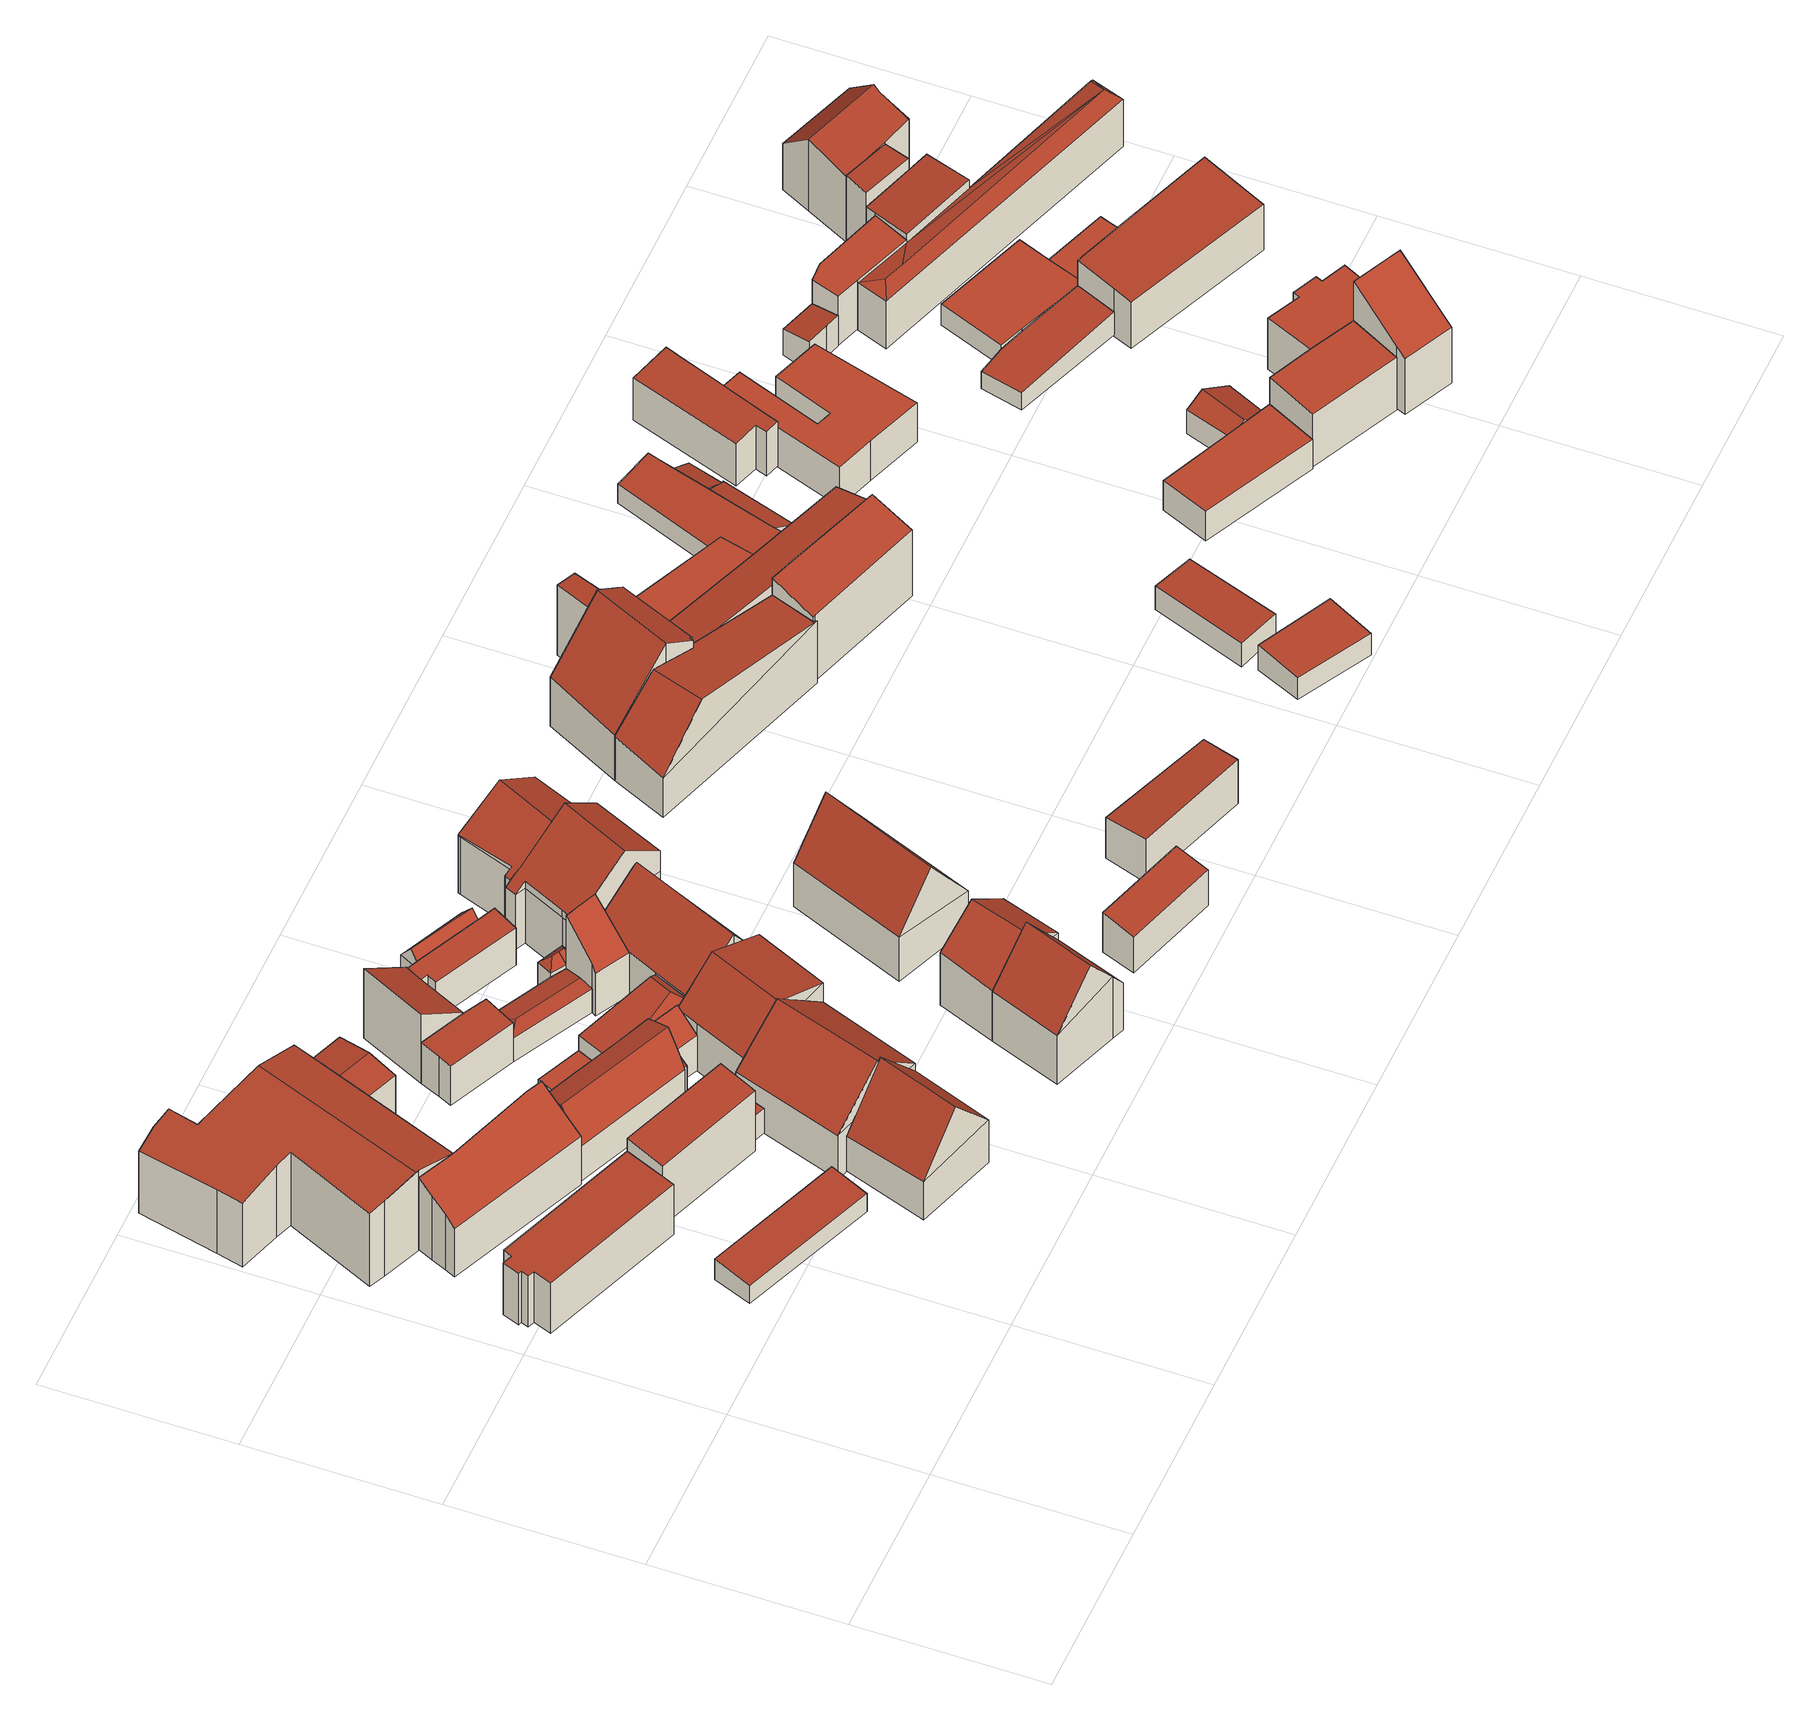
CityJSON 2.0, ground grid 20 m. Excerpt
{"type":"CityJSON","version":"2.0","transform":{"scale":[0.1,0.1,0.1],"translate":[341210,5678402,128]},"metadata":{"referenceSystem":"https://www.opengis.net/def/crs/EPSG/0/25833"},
"CityObjects":{
"building1":{"type":"Building","attributes":{"Dachtyp_tdc":"tdcPolyFlatRoof","Gemeindeschluessel":14729160,"Dachneigung":2.87,"QualitaetDacherkennung":69,"Geometrietyp2DReferenz":"3000","function":"31001_9998","roofType":"2100","measuredHeight":7.03},"geometry":[{"type":"MultiSurface","lod":"2","boundaries":[[[0,1,2,3]],[[1,4,5,2]],[[4,6,7,5]],[[6,8,9,7]],[[8,10,11,9]],[[10,12,13,11]],[[12,14,15,13]],[[14,16,17,15]],[[16,18,19,17]],[[18,20,21,19]],[[20,0,3,21]],[[20,18,16,14,12,10,8,6,4,1,0]],[[3,2,5,7,9,11,13,15,17,19,21]]],"semantics":{"surfaces":[{"type":"WallSurface"},{"type":"RoofSurface"},{"type":"GroundSurface"}],"values":[0,0,0,0,0,0,0,0,0,0,0,1,2]}}]},
"building2":{"type":"Building","attributes":{"Dachtyp_tdc":"tdcPolyFlatRoof","Gemeindeschluessel":14729160,"Dachneigung":5.65,"QualitaetDacherkennung":68,"Geometrietyp2DReferenz":"3000","function":"31001_9998","roofType":"2100","measuredHeight":2.81},"geometry":[{"type":"MultiSurface","lod":"2","boundaries":[[[22,23,24,25]],[[23,26,27,24]],[[26,28,29,27]],[[28,22,25,29]],[[28,26,23,22]],[[25,24,27,29]]],"semantics":{"surfaces":[{"type":"WallSurface"},{"type":"RoofSurface"},{"type":"GroundSurface"}],"values":[0,0,0,0,1,2]}}]},
"building3":{"type":"Building","attributes":{"Dachtyp_tdc":"tdcPolyFlatRoof","Gemeindeschluessel":14729160,"Dachneigung":34.44,"QualitaetDacherkennung":52,"Geometrietyp2DReferenz":"3000","function":"31001_9998","roofType":"2100","measuredHeight":10.09},"geometry":[{"type":"MultiSurface","lod":"2","boundaries":[[[30,31,32,33]],[[31,34,35,32]],[[34,36,37,35]],[[36,38,39,37]],[[38,40,41,39]],[[40,42,43,41]],[[42,44,45,43]],[[44,46,47,45]],[[46,30,33,47]],[[46,44,42,40,38,36,34,31,30]],[[33,32,35,37,39,41,43,45,47]]],"semantics":{"surfaces":[{"type":"WallSurface"},{"type":"RoofSurface"},{"type":"GroundSurface"}],"values":[0,0,0,0,0,0,0,0,0,1,2]}}]},
"building4":{"type":"Building","attributes":{"Dachtyp_tdc":"tdcFreeFormRoof","Gemeindeschluessel":14729160,"Dachneigung":10.55,"QualitaetDacherkennung":59,"Geometrietyp2DReferenz":"3000","function":"31001_9998","roofType":"5000","measuredHeight":10.9},"geometry":[{"type":"MultiSurface","lod":"2","boundaries":[[[48,40,49,50]],[[40,51,52,49]],[[51,53,54,52]],[[53,55,56,54]],[[55,57,58,56]],[[57,59,60,58]],[[59,61,62,60]],[[61,63,64,62]],[[63,65,66,64]],[[65,67,68,66]],[[67,69,70,68]],[[69,71,72,70]],[[71,73,74,72]],[[73,75,76,74]],[[75,48,50,76]],[[48,75,73,77,78,51,40]],[[78,77,71,69,67,65,63,61,59,57,55,53]],[[73,71,77]],[[53,51,78]],[[50,49,52,54,56,58,60,62,64,66,68,70,72,74,76]]],"semantics":{"surfaces":[{"type":"WallSurface"},{"type":"RoofSurface"},{"type":"GroundSurface"}],"values":[0,0,0,0,0,0,0,0,0,0,0,0,0,0,0,1,1,0,0,2]}}]},
"building5":{"type":"Building","attributes":{"Dachtyp_tdc":"tdcPolyFlatRoof","Gemeindeschluessel":14729160,"Dachneigung":7.62,"QualitaetDacherkennung":65,"Geometrietyp2DReferenz":"3000","function":"31001_9998","roofType":"2100","measuredHeight":8.66},"geometry":[{"type":"MultiSurface","lod":"2","boundaries":[[[79,80,81,82]],[[80,83,84,81]],[[83,85,86,84]],[[85,87,88,86]],[[87,79,82,88]],[[87,85,83,80,79]],[[82,81,84,86,88]]],"semantics":{"surfaces":[{"type":"WallSurface"},{"type":"RoofSurface"},{"type":"GroundSurface"}],"values":[0,0,0,0,0,1,2]}}]},
"building6":{"type":"Building","attributes":{"Dachtyp_tdc":"tdcGableRoof","Gemeindeschluessel":14729160,"Dachneigung":54,"QualitaetDacherkennung":78,"Geometrietyp2DReferenz":"3000","function":"31001_9998","roofType":"3100","measuredHeight":11.44},"geometry":[{"type":"MultiSurface","lod":"2","boundaries":[[[89,90,91,92]],[[90,93,94,91]],[[93,95,96,94]],[[95,89,92,96]],[[93,90,97]],[[89,95,98]],[[90,89,98,97]],[[95,93,97,98]],[[92,91,94,96]]],"semantics":{"surfaces":[{"type":"WallSurface"},{"type":"RoofSurface"},{"type":"GroundSurface"}],"values":[0,0,0,0,0,0,1,1,2]}}]},
"building7":{"type":"Building","attributes":{"Dachtyp_tdc":"tdcGableRoof","Gemeindeschluessel":14729160,"Dachneigung":10.15,"QualitaetDacherkennung":61,"Geometrietyp2DReferenz":"3000","function":"31001_9998","roofType":"3100","measuredHeight":7.17},"geometry":[{"type":"MultiSurface","lod":"2","boundaries":[[[99,100,101,102]],[[100,103,104,101]],[[103,105,106,104]],[[105,99,102,106]],[[103,100,107]],[[99,105,108]],[[100,99,108,107]],[[105,103,107,108]],[[102,101,104,106]]],"semantics":{"surfaces":[{"type":"WallSurface"},{"type":"RoofSurface"},{"type":"GroundSurface"}],"values":[0,0,0,0,0,0,1,1,2]}}]},
"building8":{"type":"Building","attributes":{"Dachtyp_tdc":"tdcGableRoof","Gemeindeschluessel":14729160,"Dachneigung":61.66,"QualitaetDacherkennung":21,"Geometrietyp2DReferenz":"3000","function":"31001_9998","roofType":"3100","measuredHeight":8.8},"geometry":[{"type":"MultiSurface","lod":"2","boundaries":[[[109,110,111,47]],[[110,112,45,111]],[[112,113,114,45]],[[113,115,116,114]],[[115,117,118,116]],[[117,119,120,118]],[[119,121,122,120]],[[121,123,124,122]],[[123,109,47,124]],[[119,117,115,113,112,110]],[[110,109,123,121,119]],[[47,111,45,114,116,118,120,122,124]]],"semantics":{"surfaces":[{"type":"WallSurface"},{"type":"RoofSurface"},{"type":"GroundSurface"}],"values":[0,0,0,0,0,0,0,0,0,1,1,2]}}]},
"building9":{"type":"Building","attributes":{"Dachtyp_tdc":"tdcPolyFlatRoof","Gemeindeschluessel":14729160,"Dachneigung":0,"QualitaetDacherkennung":5,"Geometrietyp2DReferenz":"3000","function":"31001_9998","roofType":"1000","measuredHeight":3.36},"geometry":[{"type":"MultiSurface","lod":"2","boundaries":[[[125,126,127,128]],[[126,129,130,127]],[[129,131,132,130]],[[131,125,128,132]],[[131,129,126,125]],[[128,127,130,132]]],"semantics":{"surfaces":[{"type":"WallSurface"},{"type":"RoofSurface"},{"type":"GroundSurface"}],"values":[0,0,0,0,1,2]}}]},
"building10":{"type":"Building","attributes":{"Dachtyp_tdc":"tdcPolyFlatRoof","Gemeindeschluessel":14729160,"Dachneigung":0,"QualitaetDacherkennung":69,"Geometrietyp2DReferenz":"3000","function":"31001_9998","roofType":"1000","measuredHeight":2.91},"geometry":[{"type":"MultiSurface","lod":"2","boundaries":[[[133,134,135,136]],[[134,137,138,135]],[[137,139,140,138]],[[139,133,136,140]],[[139,137,134,133]],[[136,135,138,140]]],"semantics":{"surfaces":[{"type":"WallSurface"},{"type":"RoofSurface"},{"type":"GroundSurface"}],"values":[0,0,0,0,1,2]}}]},
"building11":{"type":"Building","attributes":{"Dachtyp_tdc":"tdcFreeFormRoof","Gemeindeschluessel":14729160,"Dachneigung":43.93,"QualitaetDacherkennung":37,"Geometrietyp2DReferenz":"3000","function":"31001_9998","roofType":"5000","measuredHeight":11.31},"geometry":[{"type":"MultiSurface","lod":"2","boundaries":[[[141,142,143,144]],[[142,145,146,143]],[[145,147,148,146]],[[147,149,150,148]],[[149,141,144,150]],[[151,152,145,142,141]],[[149,147,152,151]],[[147,145,152]],[[141,149,151]],[[144,143,146,148,150]]],"semantics":{"surfaces":[{"type":"WallSurface"},{"type":"RoofSurface"},{"type":"GroundSurface"}],"values":[0,0,0,0,0,1,1,0,0,2]}}]},
"building12":{"type":"Building","attributes":{"Dachtyp_tdc":"tdcPolyFlatRoof","Gemeindeschluessel":14729160,"Dachneigung":4.94,"QualitaetDacherkennung":60,"Geometrietyp2DReferenz":"3000","function":"31001_9998","roofType":"2100","measuredHeight":5.59},"geometry":[{"type":"MultiSurface","lod":"2","boundaries":[[[153,154,155,156]],[[154,157,158,155]],[[157,159,160,158]],[[159,161,162,160]],[[161,163,164,162]],[[163,153,156,164]],[[163,161,159,157,154,153]],[[156,155,158,160,162,164]]],"semantics":{"surfaces":[{"type":"WallSurface"},{"type":"RoofSurface"},{"type":"GroundSurface"}],"values":[0,0,0,0,0,0,1,2]}}]},
"building13":{"type":"Building","attributes":{"Dachtyp_tdc":"tdcPolyFlatRoof","Gemeindeschluessel":14729160,"Dachneigung":38.3,"QualitaetDacherkennung":46,"Geometrietyp2DReferenz":"3000","function":"31001_9998","roofType":"2100","measuredHeight":6.81},"geometry":[{"type":"MultiSurface","lod":"2","boundaries":[[[165,166,167,168]],[[166,169,170,167]],[[169,171,172,170]],[[171,173,174,172]],[[173,175,176,174]],[[175,177,178,176]],[[177,165,168,178]],[[177,175,173,171,169,166,165]],[[168,167,170,172,174,176,178]]],"semantics":{"surfaces":[{"type":"WallSurface"},{"type":"RoofSurface"},{"type":"GroundSurface"}],"values":[0,0,0,0,0,0,0,1,2]}}]},
"building14":{"type":"Building","attributes":{"Dachtyp_tdc":"tdcPolyFlatRoof","Gemeindeschluessel":14729160,"Dachneigung":34.9,"QualitaetDacherkennung":80,"Geometrietyp2DReferenz":"3000","function":"31001_9998","roofType":"2100","measuredHeight":9.37},"geometry":[{"type":"MultiSurface","lod":"2","boundaries":[[[179,180,158,160]],[[180,181,182,158]],[[181,183,184,182]],[[183,185,186,184]],[[185,179,160,186]],[[185,183,181,180,179]],[[160,158,182,184,186]]],"semantics":{"surfaces":[{"type":"WallSurface"},{"type":"RoofSurface"},{"type":"GroundSurface"}],"values":[0,0,0,0,0,1,2]}}]},
"building15":{"type":"Building","attributes":{"Dachtyp_tdc":"tdcFreeFormRoof","Gemeindeschluessel":14729160,"Dachneigung":10.07,"QualitaetDacherkennung":34,"Geometrietyp2DReferenz":"3000","function":"31001_9998","roofType":"5000","measuredHeight":6.46},"geometry":[{"type":"MultiSurface","lod":"2","boundaries":[[[187,188,174,189]],[[188,190,135,174]],[[190,191,136,135]],[[191,192,193,136]],[[192,187,189,193]],[[194,191,195]],[[187,196,190,188]],[[196,195,191,190]],[[192,194,195,196,187]],[[192,191,194]],[[189,174,135,136,193]]],"semantics":{"surfaces":[{"type":"WallSurface"},{"type":"RoofSurface"},{"type":"GroundSurface"}],"values":[0,0,0,0,0,1,1,1,1,0,2]}}]},
"building16":{"type":"Building","attributes":{"Dachtyp_tdc":"tdcFreeFormRoof","Gemeindeschluessel":14729160,"Dachneigung":43.8,"QualitaetDacherkennung":42,"Geometrietyp2DReferenz":"3000","function":"31001_9998","roofType":"5000","measuredHeight":10.71},"geometry":[{"type":"MultiSurface","lod":"2","boundaries":[[[197,198,146,148]],[[198,199,200,146]],[[199,201,202,200]],[[201,203,204,202]],[[203,205,206,204]],[[205,197,148,206]],[[197,205,207,208]],[[208,207,203,201,199,198]],[[198,197,208]],[[205,203,207]],[[148,146,200,202,204,206]]],"semantics":{"surfaces":[{"type":"WallSurface"},{"type":"RoofSurface"},{"type":"GroundSurface"}],"values":[0,0,0,0,0,0,1,1,0,0,2]}}]},
"building17":{"type":"Building","attributes":{"Dachtyp_tdc":"tdcFreeFormRoof","Gemeindeschluessel":14729160,"Dachneigung":14.99,"QualitaetDacherkennung":51,"Geometrietyp2DReferenz":"3000","function":"31001_9998","roofType":"5000","measuredHeight":3.51},"geometry":[{"type":"MultiSurface","lod":"2","boundaries":[[[209,210,211,212]],[[210,213,164,211]],[[213,214,162,164]],[[214,215,216,162]],[[215,209,212,216]],[[217,214,218]],[[210,219,217,218,213]],[[219,209,215,214,217]],[[210,209,219]],[[214,213,218]],[[212,211,164,162,216]]],"semantics":{"surfaces":[{"type":"WallSurface"},{"type":"RoofSurface"},{"type":"GroundSurface"}],"values":[0,0,0,0,0,1,1,1,0,0,2]}}]},
"building18":{"type":"Building","attributes":{"Dachtyp_tdc":"tdcFreeFormRoof","Gemeindeschluessel":14729160,"Dachneigung":53.34,"QualitaetDacherkennung":83,"Geometrietyp2DReferenz":"3000","function":"31001_9998","roofType":"5000","measuredHeight":12.4},"geometry":[{"type":"MultiSurface","lod":"2","boundaries":[[[220,221,222,223]],[[221,224,225,222]],[[224,226,227,225]],[[226,228,229,227]],[[228,220,223,229]],[[220,228,226,230,231]],[[231,230,224,221]],[[221,220,231]],[[226,224,230]],[[223,222,225,227,229]]],"semantics":{"surfaces":[{"type":"WallSurface"},{"type":"RoofSurface"},{"type":"GroundSurface"}],"values":[0,0,0,0,0,1,1,0,0,2]}}]},
"building19":{"type":"Building","attributes":{"Dachtyp_tdc":"tdcPolyFlatRoof","Gemeindeschluessel":14729160,"Dachneigung":9.23,"QualitaetDacherkennung":71,"Geometrietyp2DReferenz":"3000","function":"31001_9998","roofType":"2100","measuredHeight":5.48},"geometry":[{"type":"MultiSurface","lod":"2","boundaries":[[[232,233,234,235]],[[233,236,237,234]],[[236,238,239,237]],[[238,240,241,239]],[[240,242,243,241]],[[242,244,245,243]],[[244,246,247,245]],[[246,232,235,247]],[[246,244,242,240,238,236,233,232]],[[235,234,237,239,241,243,245,247]]],"semantics":{"surfaces":[{"type":"WallSurface"},{"type":"RoofSurface"},{"type":"GroundSurface"}],"values":[0,0,0,0,0,0,0,0,1,2]}}]},
"building20":{"type":"Building","attributes":{"Dachtyp_tdc":"tdcPolyFlatRoof","Gemeindeschluessel":14729160,"Dachneigung":45.53,"QualitaetDacherkennung":68,"Geometrietyp2DReferenz":"3000","function":"31001_9998","roofType":"2100","measuredHeight":10.35},"geometry":[{"type":"MultiSurface","lod":"2","boundaries":[[[248,249,211,250]],[[249,251,212,211]],[[251,252,253,212]],[[252,254,255,253]],[[254,256,257,255]],[[256,248,250,257]],[[256,254,252,251,249,248]],[[250,211,212,253,255,257]]],"semantics":{"surfaces":[{"type":"WallSurface"},{"type":"RoofSurface"},{"type":"GroundSurface"}],"values":[0,0,0,0,0,0,1,2]}}]},
"building21":{"type":"Building","attributes":{"Dachtyp_tdc":"tdcFreeFormRoof","Gemeindeschluessel":14729160,"Dachneigung":43.01,"QualitaetDacherkennung":25,"Geometrietyp2DReferenz":"3000","function":"31001_9998","roofType":"5000","measuredHeight":4.27},"geometry":[{"type":"MultiSurface","lod":"2","boundaries":[[[258,259,260,261]],[[259,262,263,260]],[[262,264,265,263]],[[264,266,267,265]],[[266,258,261,267]],[[268,266,264]],[[269,270,268,264,262]],[[269,262,259]],[[270,269,259,258]],[[268,270,258,266]],[[261,260,263,265,267]]],"semantics":{"surfaces":[{"type":"WallSurface"},{"type":"RoofSurface"},{"type":"GroundSurface"}],"values":[0,0,0,0,0,1,1,1,1,1,2]}}]},
"building22":{"type":"Building","attributes":{"Dachtyp_tdc":"tdcGableRoof","Gemeindeschluessel":14729160,"Dachneigung":43.49,"QualitaetDacherkennung":60,"Geometrietyp2DReferenz":"3000","function":"31001_9998","roofType":"3100","measuredHeight":10.87},"geometry":[{"type":"MultiSurface","lod":"2","boundaries":[[[271,272,204,273]],[[272,274,275,204]],[[274,276,277,275]],[[276,278,279,277]],[[278,280,281,279]],[[280,282,283,281]],[[282,284,206,283]],[[284,271,273,206]],[[280,278,276,274,272,271]],[[271,284,282,280]],[[273,204,275,277,279,281,283,206]]],"semantics":{"surfaces":[{"type":"WallSurface"},{"type":"RoofSurface"},{"type":"GroundSurface"}],"values":[0,0,0,0,0,0,0,0,1,1,2]}}]},
"building23":{"type":"Building","attributes":{"Dachtyp_tdc":"tdcFreeFormRoof","Gemeindeschluessel":14729160,"Dachneigung":53.65,"QualitaetDacherkennung":9,"Geometrietyp2DReferenz":"3000","function":"31001_9998","roofType":"5000","measuredHeight":5.42},"geometry":[{"type":"MultiSurface","lod":"2","boundaries":[[[285,286,241,243]],[[286,287,288,241]],[[287,289,290,288]],[[289,285,243,290]],[[291,292,289,287]],[[291,287,286]],[[292,291,286,285]],[[292,285,289]],[[243,241,288,290]]],"semantics":{"surfaces":[{"type":"WallSurface"},{"type":"RoofSurface"},{"type":"GroundSurface"}],"values":[0,0,0,0,1,0,1,0,2]}}]},
"building24":{"type":"Building","attributes":{"Dachtyp_tdc":"tdcGableRoof","Gemeindeschluessel":14729160,"Dachneigung":41.77,"QualitaetDacherkennung":61,"Geometrietyp2DReferenz":"3000","function":"31001_9998","roofType":"3100","measuredHeight":10.89},"geometry":[{"type":"MultiSurface","lod":"2","boundaries":[[[293,294,227,295]],[[294,296,225,227]],[[296,297,298,225]],[[297,293,295,298]],[[296,294,299]],[[293,297,300]],[[294,293,300,299]],[[297,296,299,300]],[[295,227,225,298]]],"semantics":{"surfaces":[{"type":"WallSurface"},{"type":"RoofSurface"},{"type":"GroundSurface"}],"values":[0,0,0,0,0,0,1,1,2]}}]},
"building25":{"type":"Building","attributes":{"Dachtyp_tdc":"tdcFreeFormRoof","Gemeindeschluessel":14729160,"Dachneigung":39.78,"QualitaetDacherkennung":84,"Geometrietyp2DReferenz":"3000","function":"31001_9998","roofType":"5000","measuredHeight":13.44},"geometry":[{"type":"MultiSurface","lod":"2","boundaries":[[[301,302,303,304]],[[302,305,306,303]],[[305,307,308,306]],[[307,309,310,308]],[[309,311,312,310]],[[311,313,314,312]],[[313,315,316,314]],[[315,317,283,316]],[[317,318,279,283]],[[318,319,320,279]],[[319,301,304,320]],[[321,322,323,324,307,305,325,326,327,254,328]],[[329,321,328,330]],[[315,329,330,317]],[[317,330,328,254,318]],[[313,322,321,329,315]],[[318,254,327,319]],[[319,327,326,301]],[[301,326,325,302]],[[302,325,305]],[[307,324,309]],[[309,324,323,311]],[[311,323,322,313]],[[304,303,306,308,310,312,314,316,283,279,320]]],"semantics":{"surfaces":[{"type":"WallSurface"},{"type":"RoofSurface"},{"type":"GroundSurface"}],"values":[0,0,0,0,0,0,0,0,0,0,0,1,1,0,0,0,0,0,0,0,0,0,0,2]}}]},
"building26":{"type":"Building","attributes":{"Dachtyp_tdc":"tdcGableRoof","Gemeindeschluessel":14729160,"Dachneigung":55.57,"QualitaetDacherkennung":74,"Geometrietyp2DReferenz":"3000","function":"31001_9998","roofType":"3100","measuredHeight":12.13},"geometry":[{"type":"MultiSurface","lod":"2","boundaries":[[[331,332,333,334]],[[332,335,336,333]],[[335,337,338,336]],[[337,331,334,338]],[[335,332,339]],[[331,337,340]],[[332,331,340,339]],[[337,335,339,340]],[[334,333,336,338]]],"semantics":{"surfaces":[{"type":"WallSurface"},{"type":"RoofSurface"},{"type":"GroundSurface"}],"values":[0,0,0,0,0,0,1,1,2]}}]},
"building27":{"type":"Building","attributes":{"Dachtyp_tdc":"tdcFreeFormRoof","Gemeindeschluessel":14729160,"Dachneigung":34.55,"QualitaetDacherkennung":59,"Geometrietyp2DReferenz":"3000","function":"31001_9998","roofType":"5000","measuredHeight":11.46},"geometry":[{"type":"MultiSurface","lod":"2","boundaries":[[[341,342,343,344]],[[342,345,346,343]],[[345,347,348,346]],[[347,349,350,348]],[[349,351,316,350]],[[351,352,314,316]],[[352,353,312,314]],[[353,354,310,312]],[[354,341,344,310]],[[355,356,357,358,341,354,359,360,361]],[[362,355,361,363]],[[349,362,363,351]],[[351,363,361,360,352]],[[347,356,355,362,349]],[[352,360,359,353]],[[353,359,354]],[[342,358,357,345]],[[341,358,342]],[[345,357,356,347]],[[344,343,346,348,350,316,314,312,310]]],"semantics":{"surfaces":[{"type":"WallSurface"},{"type":"RoofSurface"},{"type":"GroundSurface"}],"values":[0,0,0,0,0,0,0,0,0,1,1,0,0,0,0,0,0,0,0,2]}}]},
"building28":{"type":"Building","attributes":{"Dachtyp_tdc":"tdcPolyFlatRoof","Gemeindeschluessel":14729160,"Dachneigung":8.09,"QualitaetDacherkennung":45,"Geometrietyp2DReferenz":"3000","function":"31001_9998","roofType":"2100","measuredHeight":5.39},"geometry":[{"type":"MultiSurface","lod":"2","boundaries":[[[364,365,366,367]],[[365,368,369,366]],[[368,370,371,369]],[[370,364,367,371]],[[370,368,365,364]],[[367,366,369,371]]],"semantics":{"surfaces":[{"type":"WallSurface"},{"type":"RoofSurface"},{"type":"GroundSurface"}],"values":[0,0,0,0,1,2]}}]},
"building29":{"type":"Building","attributes":{"Dachtyp_tdc":"tdcPolyFlatRoof","Gemeindeschluessel":14729160,"Dachneigung":5.38,"QualitaetDacherkennung":50,"Geometrietyp2DReferenz":"3000","function":"31001_9998","roofType":"2100","measuredHeight":5.89},"geometry":[{"type":"MultiSurface","lod":"2","boundaries":[[[372,373,374,375]],[[373,376,377,374]],[[376,378,379,377]],[[378,372,375,379]],[[378,376,373,372]],[[375,374,377,379]]],"semantics":{"surfaces":[{"type":"WallSurface"},{"type":"RoofSurface"},{"type":"GroundSurface"}],"values":[0,0,0,0,1,2]}}]},
"building30":{"type":"Building","attributes":{"Dachtyp_tdc":"tdcFreeFormRoof","Gemeindeschluessel":14729160,"Dachneigung":10.44,"QualitaetDacherkennung":21,"Geometrietyp2DReferenz":"3000","function":"31001_9998","roofType":"5000","measuredHeight":11.44},"geometry":[{"type":"MultiSurface","lod":"2","boundaries":[[[380,381,382,383]],[[381,384,385,382]],[[384,386,387,385]],[[386,388,389,387]],[[388,390,391,389]],[[390,392,393,391]],[[392,394,395,393]],[[394,380,383,395]],[[396,397,380,394]],[[392,390,388,386,384,381,397,396]],[[381,380,397]],[[394,392,396]],[[383,382,385,387,389,391,393,395]]],"semantics":{"surfaces":[{"type":"WallSurface"},{"type":"RoofSurface"},{"type":"GroundSurface"}],"values":[0,0,0,0,0,0,0,0,1,1,0,0,2]}}]},
"building31":{"type":"Building","attributes":{"Dachtyp_tdc":"tdcPolyFlatRoof","Gemeindeschluessel":14729160,"Dachneigung":9.11,"QualitaetDacherkennung":59,"Geometrietyp2DReferenz":"3000","function":"31001_9998","roofType":"2100","measuredHeight":9.48},"geometry":[{"type":"MultiSurface","lod":"2","boundaries":[[[398,399,400,401]],[[399,402,403,400]],[[402,404,405,403]],[[404,398,401,405]],[[404,402,399,398]],[[401,400,403,405]]],"semantics":{"surfaces":[{"type":"WallSurface"},{"type":"RoofSurface"},{"type":"GroundSurface"}],"values":[0,0,0,0,1,2]}}]},
"building32":{"type":"Building","attributes":{"Gemeindeschluessel":14729160,"Geometrietyp2DReferenz":"3000","function":"31001_9998","roofType":"9999"},"children":["building32-1","building32-2"]},
"building32-1":{"type":"BuildingPart","attributes":{"Dachtyp_tdc":"tdcFreeFormRoof","Dachneigung":49.55,"QualitaetDacherkennung":64,"Geometrietyp2DReferenz":"3000","roofType":"5000","measuredHeight":13.72},"parents":["building32"],"geometry":[{"type":"MultiSurface","lod":"2","boundaries":[[[406,407,385,408,409]],[[407,410,382,385]],[[410,411,412,382]],[[411,413,383,412]],[[413,414,415,383]],[[414,416,417,415]],[[416,418,419,417]],[[418,420,421,419]],[[420,422,423,424,421]],[[416,414,413,411]],[[411,410,407,406,422,420,418,416]],[[424,408,385,382,412,383,415,417,419,421]],[[406,409,423,422]],[[409,408,424,423]]],"semantics":{"surfaces":[{"type":"WallSurface"},{"type":"RoofSurface"},{"type":"GroundSurface"},{"type":"ClosureSurface"}],"values":[0,0,0,0,0,0,0,0,0,1,1,2,0,3]}}]},
"building32-2":{"type":"BuildingPart","attributes":{"Dachtyp_tdc":"tdcPolyFlatRoof","Dachneigung":10.17,"QualitaetDacherkennung":29,"Geometrietyp2DReferenz":"3000","roofType":"2100","measuredHeight":9.76},"parents":["building32"],"geometry":[{"type":"MultiSurface","lod":"2","boundaries":[[[425,426,427,428]],[[426,429,387,427]],[[429,409,408,387]],[[423,430,431,424]],[[430,432,433,431]],[[432,425,428,433]],[[432,430,423,409,429,426,425]],[[428,427,387,408,424,431,433]],[[423,424,408,409]]],"semantics":{"surfaces":[{"type":"WallSurface"},{"type":"RoofSurface"},{"type":"GroundSurface"},{"type":"ClosureSurface"}],"values":[0,0,0,0,0,0,1,2,3]}}]},
"building33":{"type":"Building","attributes":{"Dachtyp_tdc":"tdcPolyFlatRoof","Gemeindeschluessel":14729160,"Dachneigung":0,"QualitaetDacherkennung":32,"Geometrietyp2DReferenz":"3000","function":"31001_9998","roofType":"1000","measuredHeight":8.92},"geometry":[{"type":"MultiSurface","lod":"2","boundaries":[[[434,430,435,436]],[[430,423,437,435]],[[423,438,439,437]],[[438,434,436,439]],[[438,423,430,434]],[[436,435,437,439]]],"semantics":{"surfaces":[{"type":"WallSurface"},{"type":"RoofSurface"},{"type":"GroundSurface"}],"values":[0,0,0,0,1,2]}}]},
"building34":{"type":"Building","attributes":{"Dachtyp_tdc":"tdcPolyFlatRoof","Gemeindeschluessel":14729160,"Dachneigung":5.89,"QualitaetDacherkennung":58,"Geometrietyp2DReferenz":"3000","function":"31001_9998","roofType":"2100","measuredHeight":3.44},"geometry":[{"type":"MultiSurface","lod":"2","boundaries":[[[440,441,442,443]],[[441,444,445,442]],[[444,446,447,445]],[[446,440,443,447]],[[446,444,441,440]],[[443,442,445,447]]],"semantics":{"surfaces":[{"type":"WallSurface"},{"type":"RoofSurface"},{"type":"GroundSurface"}],"values":[0,0,0,0,1,2]}}]},
"building35":{"type":"Building","attributes":{"Dachtyp_tdc":"tdcPolyFlatRoof","Gemeindeschluessel":14729160,"Dachneigung":18.89,"QualitaetDacherkennung":72,"Geometrietyp2DReferenz":"3000","function":"31001_9998","roofType":"2100","measuredHeight":10.61},"geometry":[{"type":"MultiSurface","lod":"2","boundaries":[[[448,449,450,451]],[[449,452,453,450]],[[452,454,455,453]],[[454,456,457,455]],[[456,458,459,457]],[[458,448,451,459]],[[458,456,454,452,449,448]],[[451,450,453,455,457,459]]],"semantics":{"surfaces":[{"type":"WallSurface"},{"type":"RoofSurface"},{"type":"GroundSurface"}],"values":[0,0,0,0,0,0,1,2]}}]},
"building36":{"type":"Building","attributes":{"Dachtyp_tdc":"tdcPolyFlatRoof","Gemeindeschluessel":14729160,"Dachneigung":3.92,"QualitaetDacherkennung":86,"Geometrietyp2DReferenz":"3000","function":"31001_9998","roofType":"2100","measuredHeight":3.23},"geometry":[{"type":"MultiSurface","lod":"2","boundaries":[[[460,461,462,463]],[[461,464,465,462]],[[464,466,467,465]],[[466,460,463,467]],[[466,464,461,460]],[[463,462,465,467]]],"semantics":{"surfaces":[{"type":"WallSurface"},{"type":"RoofSurface"},{"type":"GroundSurface"}],"values":[0,0,0,0,1,2]}}]},
"building37":{"type":"Building","attributes":{"Dachtyp_tdc":"tdcPolyFlatRoof","Gemeindeschluessel":14729160,"Dachneigung":14.37,"QualitaetDacherkennung":71,"Geometrietyp2DReferenz":"3000","function":"31001_9998","roofType":"2100","measuredHeight":3.95},"geometry":[{"type":"MultiSurface","lod":"2","boundaries":[[[468,469,470,471]],[[469,472,473,470]],[[472,474,475,473]],[[474,476,477,475]],[[476,478,479,477]],[[478,480,481,479]],[[480,482,483,481]],[[482,484,485,483]],[[484,486,487,485]],[[486,488,489,487]],[[488,468,471,489]],[[488,486,484,482,480,478,476,474,472,469,468]],[[471,470,473,475,477,479,481,483,485,487,489]]],"semantics":{"surfaces":[{"type":"WallSurface"},{"type":"RoofSurface"},{"type":"GroundSurface"}],"values":[0,0,0,0,0,0,0,0,0,0,0,1,2]}}]},
"building38":{"type":"Building","attributes":{"Dachtyp_tdc":"tdcPolyFlatRoof","Gemeindeschluessel":14729160,"Dachneigung":21.25,"QualitaetDacherkennung":49,"Geometrietyp2DReferenz":"3000","function":"31001_9998","roofType":"2100","measuredHeight":3.3},"geometry":[{"type":"MultiSurface","lod":"2","boundaries":[[[490,491,492,493]],[[491,494,495,492]],[[494,496,497,495]],[[496,498,499,497]],[[498,490,493,499]],[[498,496,494,491,490]],[[493,492,495,497,499]]],"semantics":{"surfaces":[{"type":"WallSurface"},{"type":"RoofSurface"},{"type":"GroundSurface"}],"values":[0,0,0,0,0,1,2]}}]},
"building39":{"type":"Building","attributes":{"Dachtyp_tdc":"tdcPolyFlatRoof","Gemeindeschluessel":14729160,"Dachneigung":27,"QualitaetDacherkennung":75,"Geometrietyp2DReferenz":"3000","function":"31001_9998","roofType":"2100","measuredHeight":3.43},"geometry":[{"type":"MultiSurface","lod":"2","boundaries":[[[500,501,495,497]],[[501,502,503,495]],[[502,504,505,503]],[[504,500,497,505]],[[504,502,501,500]],[[497,495,503,505]]],"semantics":{"surfaces":[{"type":"WallSurface"},{"type":"RoofSurface"},{"type":"GroundSurface"}],"values":[0,0,0,0,1,2]}}]},
"building40":{"type":"Building","attributes":{"Dachtyp_tdc":"tdcPolyFlatRoof","Gemeindeschluessel":14729160,"Dachneigung":0,"QualitaetDacherkennung":77,"Geometrietyp2DReferenz":"3000","function":"31001_9998","roofType":"1000","measuredHeight":4.01},"geometry":[{"type":"MultiSurface","lod":"2","boundaries":[[[506,507,508,509]],[[507,510,511,508]],[[510,512,513,511]],[[512,514,515,513]],[[514,506,509,515]],[[514,512,510,507,506]],[[509,508,511,513,515]]],"semantics":{"surfaces":[{"type":"WallSurface"},{"type":"RoofSurface"},{"type":"GroundSurface"}],"values":[0,0,0,0,0,1,2]}}]},
"building41":{"type":"Building","attributes":{"Dachtyp_tdc":"tdcPolyFlatRoof","Gemeindeschluessel":14729160,"Dachneigung":3.37,"QualitaetDacherkennung":83,"Geometrietyp2DReferenz":"3000","function":"31001_9998","roofType":"2100","measuredHeight":5.98},"geometry":[{"type":"MultiSurface","lod":"2","boundaries":[[[516,517,518,519]],[[517,520,521,518]],[[520,522,523,521]],[[522,524,525,523]],[[524,526,527,525]],[[526,528,529,527]],[[528,530,531,529]],[[530,532,533,531]],[[532,516,519,533]],[[532,530,528,526,524,522,520,517,516]],[[519,518,521,523,525,527,529,531,533]]],"semantics":{"surfaces":[{"type":"WallSurface"},{"type":"RoofSurface"},{"type":"GroundSurface"}],"values":[0,0,0,0,0,0,0,0,0,1,2]}}]},
"building42":{"type":"Building","attributes":{"Dachtyp_tdc":"tdcPolyFlatRoof","Gemeindeschluessel":14729160,"Dachneigung":0,"QualitaetDacherkennung":64,"Geometrietyp2DReferenz":"3000","function":"31001_9998","roofType":"1000","measuredHeight":5.3},"geometry":[{"type":"MultiSurface","lod":"2","boundaries":[[[534,535,536,537]],[[535,538,539,536]],[[538,540,541,539]],[[540,542,543,541]],[[542,544,545,543]],[[544,546,547,545]],[[546,548,549,547]],[[548,550,551,549]],[[550,552,553,551]],[[552,554,555,553]],[[554,534,537,555]],[[554,552,550,548,546,544,542,540,538,535,534]],[[537,536,539,541,543,545,547,549,551,553,555]]],"semantics":{"surfaces":[{"type":"WallSurface"},{"type":"RoofSurface"},{"type":"GroundSurface"}],"values":[0,0,0,0,0,0,0,0,0,0,0,1,2]}}]},
"building43":{"type":"Building","attributes":{"Dachtyp_tdc":"tdcGableRoof","Gemeindeschluessel":14729160,"Dachneigung":31.71,"QualitaetDacherkennung":69,"Geometrietyp2DReferenz":"3000","function":"31001_9998","roofType":"3100","measuredHeight":4.33},"geometry":[{"type":"MultiSurface","lod":"2","boundaries":[[[556,557,558,559]],[[557,560,561,558]],[[560,562,563,561]],[[562,556,559,563]],[[560,557,564]],[[556,562,565]],[[557,556,565,564]],[[562,560,564,565]],[[559,558,561,563]]],"semantics":{"surfaces":[{"type":"WallSurface"},{"type":"RoofSurface"},{"type":"GroundSurface"}],"values":[0,0,0,0,0,0,1,1,2]}}]},
"building44":{"type":"Building","attributes":{"Dachtyp_tdc":"tdcPolyFlatRoof","Gemeindeschluessel":14729160,"Dachneigung":2.71,"QualitaetDacherkennung":72,"Geometrietyp2DReferenz":"3000","function":"31001_9998","roofType":"2100","measuredHeight":7.39},"geometry":[{"type":"MultiSurface","lod":"2","boundaries":[[[566,567,568,569]],[[567,570,571,568]],[[570,572,573,571]],[[572,574,575,573]],[[574,566,569,575]],[[574,572,570,567,566]],[[569,568,571,573,575]]],"semantics":{"surfaces":[{"type":"WallSurface"},{"type":"RoofSurface"},{"type":"GroundSurface"}],"values":[0,0,0,0,0,1,2]}}]},
"building45":{"type":"Building","attributes":{"Dachtyp_tdc":"tdcPolyFlatRoof","Gemeindeschluessel":14729160,"Dachneigung":11.02,"QualitaetDacherkennung":66,"Geometrietyp2DReferenz":"3000","function":"31001_9998","roofType":"2100","measuredHeight":4.07},"geometry":[{"type":"MultiSurface","lod":"2","boundaries":[[[576,577,578,579]],[[577,580,581,578]],[[580,582,583,581]],[[582,584,585,583]],[[584,576,579,585]],[[584,582,580,577,576]],[[579,578,581,583,585]]],"semantics":{"surfaces":[{"type":"WallSurface"},{"type":"RoofSurface"},{"type":"GroundSurface"}],"values":[0,0,0,0,0,1,2]}}]},
"building46":{"type":"Building","attributes":{"Dachtyp_tdc":"tdcPolyFlatRoof","Gemeindeschluessel":14729160,"Dachneigung":3.34,"QualitaetDacherkennung":56,"Geometrietyp2DReferenz":"3000","function":"31001_9998","roofType":"2100","measuredHeight":3.11},"geometry":[{"type":"MultiSurface","lod":"2","boundaries":[[[586,587,588,589]],[[587,590,591,588]],[[590,592,593,591]],[[592,594,595,593]],[[594,596,597,595]],[[596,586,589,597]],[[596,594,592,590,587,586]],[[589,588,591,593,595,597]]],"semantics":{"surfaces":[{"type":"WallSurface"},{"type":"RoofSurface"},{"type":"GroundSurface"}],"values":[0,0,0,0,0,0,1,2]}}]},
"building47":{"type":"Building","attributes":{"Dachtyp_tdc":"tdcPolyFlatRoof","Gemeindeschluessel":14729160,"Dachneigung":34.89,"QualitaetDacherkennung":69,"Geometrietyp2DReferenz":"3000","function":"31001_9998","roofType":"2100","measuredHeight":12.45},"geometry":[{"type":"MultiSurface","lod":"2","boundaries":[[[598,599,600,601]],[[599,602,603,600]],[[602,604,605,603]],[[604,606,607,605]],[[606,608,609,607]],[[608,598,601,609]],[[608,606,604,602,599,598]],[[601,600,603,605,607,609]]],"semantics":{"surfaces":[{"type":"WallSurface"},{"type":"RoofSurface"},{"type":"GroundSurface"}],"values":[0,0,0,0,0,0,1,2]}}]},
"building48":{"type":"Building","attributes":{"Dachtyp_tdc":"tdcPolyFlatRoof","Gemeindeschluessel":14729160,"Dachneigung":0,"QualitaetDacherkennung":33,"Geometrietyp2DReferenz":"3000","function":"31001_9998","roofType":"1000","measuredHeight":6.88},"geometry":[{"type":"MultiSurface","lod":"2","boundaries":[[[610,611,612,613]],[[611,614,615,612]],[[614,616,617,615]],[[616,618,619,617]],[[618,620,621,619]],[[620,622,623,621]],[[622,624,625,623]],[[624,626,627,625]],[[626,610,613,627]],[[626,624,622,620,618,616,614,611,610]],[[613,612,615,617,619,621,623,625,627]]],"semantics":{"surfaces":[{"type":"WallSurface"},{"type":"RoofSurface"},{"type":"GroundSurface"}],"values":[0,0,0,0,0,0,0,0,0,1,2]}}]},
"building49":{"type":"Building","attributes":{"Dachtyp_tdc":"tdcPolyFlatRoof","Gemeindeschluessel":14729160,"Dachneigung":0,"QualitaetDacherkennung":64,"Geometrietyp2DReferenz":"3000","function":"31001_9998","roofType":"1000","measuredHeight":6.69},"geometry":[{"type":"MultiSurface","lod":"2","boundaries":[[[628,629,630,631]],[[629,632,633,630]],[[632,634,635,633]],[[634,636,637,635]],[[636,638,639,637]],[[638,628,631,639]],[[638,636,634,632,629,628]],[[631,630,633,635,637,639]]],"semantics":{"surfaces":[{"type":"WallSurface"},{"type":"RoofSurface"},{"type":"GroundSurface"}],"values":[0,0,0,0,0,0,1,2]}}]},
"building50":{"type":"Building","attributes":{"Dachtyp_tdc":"tdcPolyFlatRoof","Gemeindeschluessel":14729160,"Dachneigung":0,"QualitaetDacherkennung":64,"Geometrietyp2DReferenz":"3000","function":"31001_9998","roofType":"1000","measuredHeight":2.85},"geometry":[{"type":"MultiSurface","lod":"2","boundaries":[[[640,641,642,643]],[[641,644,645,642]],[[644,646,647,645]],[[646,648,649,647]],[[648,650,651,649]],[[650,652,653,651]],[[652,640,643,653]],[[652,650,648,646,644,641,640]],[[643,642,645,647,649,651,653]]],"semantics":{"surfaces":[{"type":"WallSurface"},{"type":"RoofSurface"},{"type":"GroundSurface"}],"values":[0,0,0,0,0,0,0,1,2]}}]},
"building51":{"type":"Building","attributes":{"Dachtyp_tdc":"tdcPolyFlatRoof","Gemeindeschluessel":14729160,"Dachneigung":3.83,"QualitaetDacherkennung":71,"Geometrietyp2DReferenz":"3000","function":"31001_9998","roofType":"2100","measuredHeight":6.7},"geometry":[{"type":"MultiSurface","lod":"2","boundaries":[[[654,655,656,657]],[[655,658,659,656]],[[658,660,661,659]],[[660,662,663,661]],[[662,664,665,663]],[[664,666,667,665]],[[666,668,669,667]],[[668,670,671,669]],[[670,654,657,671]],[[670,668,666,664,662,660,658,655,654]],[[657,656,659,661,663,665,667,669,671]]],"semantics":{"surfaces":[{"type":"WallSurface"},{"type":"RoofSurface"},{"type":"GroundSurface"}],"values":[0,0,0,0,0,0,0,0,0,1,2]}}]},
"building52":{"type":"Building","attributes":{"Dachtyp_tdc":"tdcPolyFlatRoof","Gemeindeschluessel":14729160,"Dachneigung":0,"QualitaetDacherkennung":56,"Geometrietyp2DReferenz":"3000","function":"31001_9998","roofType":"1000","measuredHeight":2.86},"geometry":[{"type":"MultiSurface","lod":"2","boundaries":[[[648,672,673,649]],[[672,674,675,673]],[[674,650,651,675]],[[650,648,649,651]],[[650,674,672,648]],[[649,673,675,651]]],"semantics":{"surfaces":[{"type":"WallSurface"},{"type":"RoofSurface"},{"type":"GroundSurface"}],"values":[0,0,0,0,1,2]}}]},
"building53":{"type":"Building","attributes":{"Dachtyp_tdc":"tdcPolyFlatRoof","Gemeindeschluessel":14729160,"Dachneigung":6.21,"QualitaetDacherkennung":65,"Geometrietyp2DReferenz":"3000","function":"31001_9998","roofType":"2100","measuredHeight":7.43},"geometry":[{"type":"MultiSurface","lod":"2","boundaries":[[[676,677,678,679]],[[677,680,681,678]],[[680,682,683,681]],[[682,684,685,683]],[[684,686,687,685]],[[686,676,679,687]],[[686,684,682,680,677,676]],[[679,678,681,683,685,687]]],"semantics":{"surfaces":[{"type":"WallSurface"},{"type":"RoofSurface"},{"type":"GroundSurface"}],"values":[0,0,0,0,0,0,1,2]}}]},
"building54":{"type":"Building","attributes":{"Dachtyp_tdc":"tdcPolyFlatRoof","Gemeindeschluessel":14729160,"Dachneigung":3.78,"QualitaetDacherkennung":48,"Geometrietyp2DReferenz":"3000","function":"31001_9998","roofType":"2100","measuredHeight":8.78},"geometry":[{"type":"MultiSurface","lod":"2","boundaries":[[[688,689,681,683]],[[689,690,691,681]],[[690,692,693,691]],[[692,688,683,693]],[[692,690,689,688]],[[683,681,691,693]]],"semantics":{"surfaces":[{"type":"WallSurface"},{"type":"RoofSurface"},{"type":"GroundSurface"}],"values":[0,0,0,0,1,2]}}]},
"building55":{"type":"Building","attributes":{"Dachtyp_tdc":"tdcFreeFormRoof","Gemeindeschluessel":14729160,"Dachneigung":13.8,"QualitaetDacherkennung":32,"Geometrietyp2DReferenz":"3000","function":"31001_9998","roofType":"5000","measuredHeight":6.83},"geometry":[{"type":"MultiSurface","lod":"2","boundaries":[[[694,695,696,697]],[[695,698,679,696]],[[698,699,687,679]],[[699,700,701,687]],[[700,702,703,701]],[[702,704,705,703]],[[704,694,697,705]],[[700,706,702]],[[699,706,700]],[[698,706,699]],[[706,698,707]],[[708,707,698,695]],[[708,695,694]],[[706,707,708,694,704]],[[706,704,702]],[[697,696,679,687,701,703,705]]],"semantics":{"surfaces":[{"type":"WallSurface"},{"type":"RoofSurface"},{"type":"GroundSurface"}],"values":[0,0,0,0,0,0,0,1,1,1,1,1,1,1,1,2]}}]},
"building56":{"type":"Building","attributes":{"Dachtyp_tdc":"tdcGableRoof","Gemeindeschluessel":14729160,"Dachneigung":10.28,"QualitaetDacherkennung":65,"Geometrietyp2DReferenz":"3000","function":"31001_9998","roofType":"3100","measuredHeight":9.71},"geometry":[{"type":"MultiSurface","lod":"2","boundaries":[[[709,710,711,712]],[[710,713,714,711]],[[713,715,716,714]],[[715,717,718,716]],[[717,719,720,718]],[[719,721,722,720]],[[721,723,724,722]],[[723,709,712,724]],[[719,717,715,713,710,709]],[[709,723,721,719]],[[712,711,714,716,718,720,722,724]]],"semantics":{"surfaces":[{"type":"WallSurface"},{"type":"RoofSurface"},{"type":"GroundSurface"}],"values":[0,0,0,0,0,0,0,0,1,1,2]}}]}
},
"vertices":[
[53,441,79],[209,382,79],[209,382,8],[53,441,8],[194,341,76],[194,341,8],[189,328,76],[189,328,8],[33,387,76],[33,387,8],[40,406,77],[40,406,8],[33,409,77],[33,409,8],[36,417,77],[36,417,8],[32,418,77],[32,418,8],[39,436,78],[39,436,8],[49,432,78],[49,432,8],
[136,232,31],[152,273,35],[152,273,7],[136,232,7],[298,216,35],[298,216,7],[282,175,31],[282,175,7],
[214,429,74],[65,494,74],[65,494,9],[214,429,9],[70,505,83],[70,505,9],[77,521,95],[77,521,9],[84,537,107],[84,537,9],[124,519,106],[124,519,9],[217,484,110],[217,484,9],[234,476,110],[234,476,9],[215,432,77],[215,432,9],
[168,634,106],[124,519,8],[168,634,8],[84,537,116],[84,537,8],[43,554,110],[43,554,8],[26,562,106],[26,562,8],[69,657,107],[69,657,8],[51,664,104],[51,664,8],[5,679,94],[5,679,8],[12,707,94],[12,707,8],[32,792,92],[32,792,8],[60,789,97],[60,789,8],[83,783,101],[83,783,8],[74,751,102],[74,751,8],[195,704,106],[195,704,8],[193,699,106],[193,699,8],[150,721,117],[80,538,117],
[194,341,90],[209,382,96],[209,382,9],[194,341,9],[327,337,96],[327,337,9],[315,304,91],[315,304,9],[312,297,90],[312,297,9],
[411,179,65],[377,93,68],[377,93,10],[411,179,10],[289,122,61],[289,122,10],[319,210,57],[319,210,10],[333,108,124],[365,195,124],
[193,699,77],[244,679,77],[244,679,12],[193,699,12],[219,614,77],[219,614,12],[168,634,77],[168,634,12],[231,645,83],[180,665,83],
[215,432,56],[224,453,97],[224,453,9],[234,476,88],[274,459,88],[274,459,9],[322,438,88],[322,438,9],[361,422,88],[361,422,9],[350,398,97],[350,398,9],[345,385,72],[345,385,9],[341,378,56],[341,378,9],
[315,304,44],[327,337,44],[327,337,11],[315,304,11],[346,330,44],[346,330,11],[334,297,44],[334,297,11],
[342,483,39],[322,438,39],[322,438,10],[342,483,10],[274,459,39],[274,459,10],[295,504,39],[295,504,10],
[307,214,68],[346,330,68],[346,330,9],[307,214,9],[359,325,81],[359,325,9],[457,288,67],[457,288,9],[411,179,75],[411,179,9],[361,196,122],[399,310,122],
[260,576,63],[266,590,64],[266,590,10],[260,576,10],[275,611,66],[275,611,10],[322,589,66],[322,589,10],[347,576,66],[347,576,10],[331,543,63],[331,543,10],
[360,394,57],[354,381,47],[354,381,10],[360,394,10],[345,385,47],[345,385,10],[350,398,57],[350,398,10],[361,422,78],[361,422,10],[395,407,78],[395,407,10],[384,383,57],[384,383,10],
[322,589,68],[275,611,104],[308,681,104],[308,681,10],[355,658,68],[355,658,10],[347,643,68],[347,643,10],
[413,399,66],[361,422,62],[413,399,10],[322,438,59],[342,483,59],[432,443,66],[432,443,10],[432,443,67],[422,444,74],[411,420,74],
[457,288,93],[359,325,73],[384,383,73],[384,383,9],[395,407,73],[395,407,9],[413,399,92],[413,399,9],[491,365,93],[491,365,9],[436,389,116],[401,309,116],
[431,531,40],[415,499,42],[415,499,10],[431,531,10],[331,543,42],[347,576,40],[416,540,40],[416,540,10],[351,549,45],[331,544,42],[421,513,45],
[562,45,93],[490,71,76],[490,71,10],[562,45,10],[518,146,77],[518,146,10],[603,115,73],[603,115,10],[575,40,74],[575,40,10],[561,130,134],[533,55,134],
[353,628,61],[358,638,62],[358,638,11],[353,628,11],[347,643,62],[347,643,11],[355,658,65],[355,658,11],[373,650,65],[373,650,11],[442,617,65],[442,617,11],[455,611,65],[455,611,11],[443,585,61],[443,585,11],
[412,494,68],[415,499,75],[412,494,10],[431,531,112],[443,526,112],[443,526,10],[465,516,113],[465,516,10],[447,475,68],[447,475,10],
[431,531,45],[416,540,45],[416,540,11],[431,531,11],[424,556,45],[424,556,11],[452,543,45],[452,543,11],[443,526,45],[443,526,11],[442,537,54],[428,544,54],[436,540,54],
[461,378,118],[413,399,68],[461,378,9],[432,443,69],[432,443,9],[447,475,69],[447,475,9],[465,516,70],[465,516,9],[511,494,118],[511,494,9],[538,481,72],[538,481,9],[491,365,69],
[442,617,45],[373,650,45],[386,676,45],[386,676,11],[455,644,45],[455,644,11],[380,663,65],[448,630,65],
[622,177,85],[603,115,83],[622,177,10],[518,146,78],[542,207,81],[542,207,10],[561,130,119],[582,192,119],
[452,543,83],[473,588,83],[473,588,9],[452,543,9],[462,593,83],[462,593,9],[467,605,83],[467,605,9],[474,602,83],[474,602,9],[478,600,83],[478,600,9],[483,597,83],[483,597,9],[569,556,83],[569,556,9],[538,481,83],[465,516,83],[443,526,83],[443,526,9],[533,573,144],[483,597,97],[478,600,93],[474,602,89],[473,588,93],[452,543,93],[443,526,93],[498,500,144],[569,556,114],[538,481,111],
[690,343,59],[641,219,59],[641,219,9],[690,343,9],[556,253,68],[556,253,9],[606,377,68],[606,377,9],[595,237,131],[645,361,131],
[478,610,86],[486,606,86],[486,606,9],[478,610,9],[507,665,86],[507,665,9],[508,668,86],[508,668,9],[596,628,86],[596,628,9],[569,556,86],[483,597,86],[478,600,86],[474,602,86],[555,646,123],[508,668,88],[507,665,88],[486,606,92],[478,600,89],[483,597,93],[523,578,123],[596,628,93],[569,556,89],
[646,58,56],[660,94,61],[660,94,8],[646,58,8],[761,62,62],[761,62,8],[749,26,56],[749,26,8],
[890,87,65],[875,47,69],[875,47,10],[890,87,10],[752,88,69],[752,88,10],[767,134,65],[767,134,10],
[691,587,68],[781,546,113],[781,546,8],[691,587,8],[783,550,113],[783,550,8],[886,510,93],[886,510,8],[869,463,93],[869,463,8],[872,462,92],[872,462,8],[872,460,92],[872,460,8],[665,529,61],[665,529,8],[717,512,122],[735,567,122],
[814,693,105],[837,685,101],[837,685,10],[814,693,10],[818,630,100],[818,630,10],[792,641,105],[792,641,10],
[786,549,121],[783,550,123],[786,549,8],[786,549,106],[781,546,123],[750,560,145],[750,560,8],[691,587,69],[732,667,74],[732,667,8],[788,643,145],[788,643,8],[792,641,143],[792,641,8],[818,630,124],[818,630,8],[802,589,122],[802,589,98],[802,589,8],
[1017,464,105],[909,502,106],[909,502,8],[1017,464,8],[886,510,106],[922,543,98],[922,543,8],[1028,504,98],[1028,504,8],
[931,579,98],[922,543,9],[931,579,9],[802,589,9],[818,630,98],[818,630,9],
[1112,51,45],[1090,2,40],[1090,2,11],[1112,51,11],[1014,44,40],[1014,44,11],[1034,91,45],[1034,91,11],
[869,463,99],[886,510,116],[886,510,10],[869,463,10],[909,502,116],[909,502,10],[1017,464,115],[1017,464,10],[1003,419,99],[1003,419,10],[872,462,99],[872,462,10],
[1080,92,40],[1032,106,43],[1032,106,11],[1080,92,11],[1069,206,43],[1069,206,11],[1114,190,40],[1114,190,11],
[1024,630,50],[1001,558,51],[1001,558,12],[1024,630,12],[995,535,51],[995,535,12],[992,535,51],[992,535,12],[945,550,38],[945,550,12],[1008,711,38],[1008,711,12],[1012,709,39],[1012,709,12],[1045,696,48],[1045,696,12],[1045,695,48],[1045,695,12],[1042,686,48],[1042,686,12],[1036,668,49],[1036,668,12],
[1022,543,37],[1001,558,46],[1001,558,13],[1022,543,13],[1024,630,46],[1024,630,13],[1046,623,37],[1046,623,13],[1048,623,37],[1048,623,13],
[1046,623,36],[1024,630,48],[1036,668,48],[1036,668,13],[1058,661,36],[1058,661,13],
[1165,195,51],[1186,245,51],[1186,245,11],[1165,195,11],[1265,210,51],[1265,210,11],[1310,190,51],[1310,190,11],[1284,137,51],[1284,137,11],
[1093,609,72],[1067,618,70],[1067,618,13],[1093,609,13],[1108,736,70],[1108,736,13],[1152,721,73],[1152,721,13],[1147,708,73],[1147,708,13],[1129,659,73],[1129,659,13],[1108,603,73],[1108,603,13],[1104,592,73],[1104,592,13],[1089,597,72],[1089,597,13],
[1138,554,65],[1162,617,65],[1162,617,12],[1138,554,12],[1213,599,65],[1213,599,12],[1180,485,65],[1180,485,12],[1120,507,65],[1120,507,12],[1079,521,65],[1079,521,12],[1104,592,65],[1104,592,12],[1108,603,65],[1108,603,12],[1129,659,65],[1129,659,12],[1155,650,65],[1155,650,12],[1122,560,65],[1122,560,12],
[1333,239,33],[1310,190,34],[1310,190,10],[1333,239,10],[1265,210,43],[1265,210,10],[1283,261,42],[1283,261,10],[1281,203,54],[1302,253,54],
[1284,137,85],[1310,190,87],[1310,190,14],[1284,137,14],[1360,167,87],[1360,167,14],[1404,145,87],[1404,145,14],[1378,92,85],[1378,92,14],
[1221,608,56],[1232,638,50],[1232,638,15],[1221,608,15],[1271,625,50],[1271,625,15],[1261,595,56],[1261,595,15],[1245,600,56],[1245,600,15],
[1388,410,43],[1370,367,43],[1370,367,12],[1388,410,12],[1252,411,35],[1252,411,12],[1263,455,35],[1263,455,12],[1294,448,37],[1294,448,12],[1320,438,39],[1320,438,12],
[1374,82,91],[1378,92,99],[1378,92,16],[1374,82,16],[1404,145,140],[1404,145,16],[1444,126,140],[1444,126,16],[1456,120,140],[1456,120,16],[1426,57,91],[1426,57,16],
[1383,221,81],[1418,204,81],[1418,204,12],[1383,221,12],[1421,211,81],[1421,211,12],[1447,199,81],[1447,199,12],[1444,192,81],[1444,192,12],[1470,180,81],[1470,180,12],[1444,126,81],[1444,126,12],[1404,145,81],[1404,145,12],[1360,167,81],[1360,167,12],
[1261,595,82],[1271,625,82],[1271,625,16],[1261,595,16],[1292,626,82],[1292,626,16],[1367,601,82],[1367,601,16],[1349,563,82],[1349,563,16],[1286,586,82],[1286,586,16],
[1320,438,42],[1294,448,42],[1294,448,14],[1320,438,14],[1321,518,42],[1321,518,14],[1422,481,42],[1422,481,14],[1409,447,42],[1409,447,14],[1395,408,42],[1395,408,14],[1388,410,42],[1388,410,14],
[1362,347,72],[1370,367,74],[1370,367,10],[1362,347,10],[1388,410,77],[1388,410,10],[1395,408,77],[1395,408,10],[1462,383,77],[1462,383,10],[1484,375,77],[1484,375,10],[1535,356,77],[1535,356,10],[1550,350,77],[1550,350,10],[1520,280,72],[1520,280,10],
[1476,423,42],[1476,423,14],[1462,383,42],[1462,383,14],
[1349,563,90],[1367,601,85],[1367,601,15],[1349,563,15],[1372,612,84],[1372,612,15],[1429,593,84],[1429,593,15],[1453,585,84],[1453,585,15],[1433,535,90],[1433,535,15],
[1429,593,99],[1372,612,103],[1385,637,103],[1385,637,15],[1438,620,99],[1438,620,15],
[1274,553,79],[1286,586,79],[1286,586,15],[1274,553,15],[1349,563,79],[1433,535,79],[1597,481,79],[1597,481,15],[1599,480,79],[1599,480,15],[1587,445,79],[1587,445,15],[1588,464,84],[1319,555,83],[1296,563,83],
[1493,653,110],[1488,645,108],[1488,645,13],[1493,653,13],[1472,610,102],[1472,610,13],[1438,620,101],[1438,620,13],[1385,637,101],[1385,637,13],[1408,683,110],[1408,683,13],[1424,715,75],[1424,715,13],[1508,683,78],[1508,683,13]
]}
